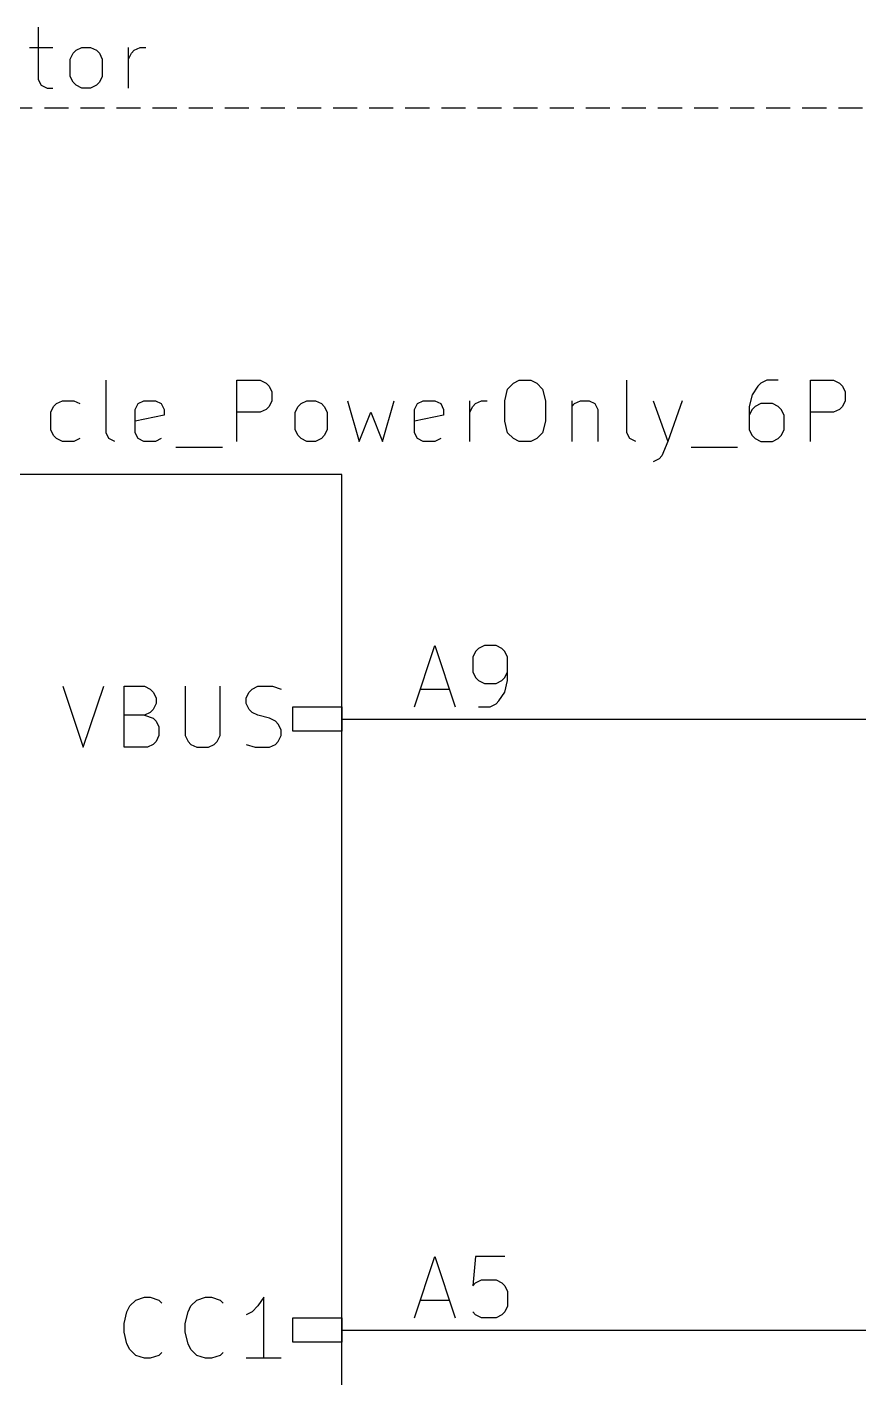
# Model space of a CAD drawing. Header units: millimetres. Extents: x 10 to 287, y -200 to -10.
# Drawn here: x 109.03 to 126.32, y -158.48 to -130.4 of the extents above; entities that cross this region are included whole.
import ezdxf

# ---------------------------------------------------------------- set-up
doc = ezdxf.new("R2010")
doc.units = ezdxf.units.MM
doc.linetypes.add('DASHED', pattern=[0.75, 0.5, -0.25])
for name, color, linetype in [('CYAN', 134, 'CONTINUOUS'), ('GREEN', 94, 'CONTINUOUS'), ('LIGHTBLUE', 172, 'CONTINUOUS'), ('RED', 14, 'CONTINUOUS'), ('WHITE', 250, 'CONTINUOUS')]:
    doc.layers.add(name, color=color, linetype=linetype)

msp = doc.modelspace()

# ---------------------------------------------------------------- linework, layer by layer
at = {"layer": 'CYAN', "linetype": 'CONTINUOUS'}
for p, q in [((110.6714, -138.8278), (110.6714, -137.7392)), ((110.6714, -138.8278), (110.6714, -137.7392)), ((113.3928, -139.0092), (113.3928, -137.7392)), ((113.3928, -137.7392), (113.8766, -137.7392)), ((113.3928, -139.0092), (113.3928, -137.7392)), ((113.3928, -137.7392), (113.8766, -137.7392)), ((113.8766, -137.7392), (113.9976, -137.7997)), ((113.8766, -137.7392), (113.9976, -137.7997)), ((113.9976, -137.7997), (114.0581, -137.8602)), ((113.9976, -137.7997), (114.0581, -137.8602)), ((114.0581, -137.8602), (114.1185, -137.9811)), ((114.0581, -137.8602), (114.1185, -137.9811)), ((119.0171, -137.9207), (119.1381, -137.7997)), ((119.0171, -137.9207), (119.1381, -137.7997)), ((119.1381, -137.7997), (119.259, -137.7392)), ((119.1381, -137.7997), (119.259, -137.7392)), ((119.259, -137.7392), (119.5009, -137.7392)), ((119.259, -137.7392), (119.5009, -137.7392)), ((119.5009, -137.7392), (119.6219, -137.7997)), ((119.5009, -137.7392), (119.6219, -137.7997)), ((119.6219, -137.7997), (119.7428, -137.9207)), ((119.6219, -137.7997), (119.7428, -137.9207)), ((121.4966, -138.8278), (121.4966, -137.7392)), ((121.4966, -138.8278), (121.4966, -137.7392)), ((124.218, -137.8602), (124.097, -138.0416)), ((124.218, -137.8602), (124.097, -138.0416)), ((124.2785, -137.7997), (124.218, -137.8602)), ((124.2785, -137.7997), (124.218, -137.8602)), ((124.3994, -137.7392), (124.2785, -137.7997)), ((124.3994, -137.7392), (124.2785, -137.7997)), ((124.6413, -137.7392), (124.3994, -137.7392)), ((124.6413, -137.7392), (124.3994, -137.7392)), ((125.3065, -139.0092), (125.3065, -137.7392)), ((125.3065, -137.7392), (125.7903, -137.7392)), ((125.3065, -139.0092), (125.3065, -137.7392)), ((125.3065, -137.7392), (125.7903, -137.7392)), ((125.7903, -137.7392), (125.9113, -137.7997)), ((125.7903, -137.7392), (125.9113, -137.7997)), ((125.9113, -137.7997), (125.9718, -137.8602)), ((125.9113, -137.7997), (125.9718, -137.8602)), ((125.9718, -137.8602), (126.0322, -137.9811)), ((125.9718, -137.8602), (126.0322, -137.9811)), ((114.1185, -137.9811), (114.1185, -138.1626)), ((114.1185, -137.9811), (114.1185, -138.1626)), ((118.9567, -138.1626), (119.0171, -137.9207)), ((118.9567, -138.1626), (119.0171, -137.9207)), ((119.7428, -137.9207), (119.8033, -138.1626)), ((119.7428, -137.9207), (119.8033, -138.1626)), ((124.097, -138.0416), (124.0366, -138.2835)), ((124.097, -138.0416), (124.0366, -138.2835)), ((126.0322, -137.9811), (126.0322, -138.1626)), ((126.0322, -137.9811), (126.0322, -138.1626)), ((109.5224, -138.4045), (109.5828, -138.2835)), ((109.5224, -138.4045), (109.5828, -138.2835)), ((109.5224, -138.7673), (109.5224, -138.4045)), ((109.5224, -138.7673), (109.5224, -138.4045)), ((109.5828, -138.2835), (109.6433, -138.223)), ((109.5828, -138.2835), (109.6433, -138.223)), ((109.6433, -138.223), (109.7643, -138.1626)), ((109.6433, -138.223), (109.7643, -138.1626)), ((109.7643, -138.1626), (110.0062, -138.1626)), ((109.7643, -138.1626), (110.0062, -138.1626)), ((110.0062, -138.1626), (110.1271, -138.223)), ((110.0062, -138.1626), (110.1271, -138.223)), ((111.2762, -138.344), (111.3366, -138.223)), ((111.2762, -138.344), (111.3366, -138.223)), ((111.2762, -138.8278), (111.2762, -138.344)), ((111.2762, -138.8278), (111.2762, -138.344)), ((111.3366, -138.223), (111.4576, -138.1626)), ((111.3366, -138.223), (111.4576, -138.1626)), ((111.4576, -138.1626), (111.6995, -138.1626)), ((111.4576, -138.1626), (111.6995, -138.1626)), ((111.6995, -138.1626), (111.8204, -138.223)), ((111.6995, -138.1626), (111.8204, -138.223)), ((111.8204, -138.223), (111.8809, -138.344)), ((111.8204, -138.223), (111.8809, -138.344)), ((111.8809, -138.344), (111.8809, -138.4649)), ((111.8809, -138.344), (111.8809, -138.4649)), ((113.8766, -138.4045), (113.3928, -138.4045)), ((113.8766, -138.4045), (113.3928, -138.4045)), ((113.9976, -138.344), (113.8766, -138.4045)), ((113.9976, -138.344), (113.8766, -138.4045)), ((114.0581, -138.2835), (113.9976, -138.344)), ((114.0581, -138.2835), (113.9976, -138.344)), ((114.1185, -138.1626), (114.0581, -138.2835)), ((114.1185, -138.1626), (114.0581, -138.2835)), ((114.6024, -138.4045), (114.6628, -138.2835)), ((114.6024, -138.4045), (114.6628, -138.2835)), ((114.6024, -138.7673), (114.6024, -138.4045)), ((114.6024, -138.7673), (114.6024, -138.4045)), ((114.6628, -138.2835), (114.7233, -138.223)), ((114.6628, -138.2835), (114.7233, -138.223)), ((114.7233, -138.223), (114.8443, -138.1626)), ((114.7233, -138.223), (114.8443, -138.1626)), ((114.8443, -138.1626), (115.0257, -138.1626)), ((114.8443, -138.1626), (115.0257, -138.1626)), ((115.0257, -138.1626), (115.1466, -138.223)), ((115.0257, -138.1626), (115.1466, -138.223)), ((115.1466, -138.223), (115.2071, -138.2835)), ((115.1466, -138.223), (115.2071, -138.2835)), ((115.2071, -138.2835), (115.2676, -138.4045)), ((115.2071, -138.2835), (115.2676, -138.4045)), ((115.2676, -138.4045), (115.2676, -138.7673)), ((115.2676, -138.4045), (115.2676, -138.7673)), ((115.6909, -138.1626), (115.9328, -139.0092)), ((115.6909, -138.1626), (115.9328, -139.0092)), ((115.9328, -139.0092), (116.1747, -138.4045)), ((115.9328, -139.0092), (116.1747, -138.4045)), ((116.1747, -138.4045), (116.4166, -139.0092)), ((116.1747, -138.4045), (116.4166, -139.0092)), ((116.4166, -139.0092), (116.6585, -138.1626)), ((116.4166, -139.0092), (116.6585, -138.1626)), ((117.0819, -138.344), (117.1423, -138.223)), ((117.0819, -138.344), (117.1423, -138.223)), ((117.0819, -138.8278), (117.0819, -138.344)), ((117.0819, -138.8278), (117.0819, -138.344)), ((117.1423, -138.223), (117.2633, -138.1626)), ((117.1423, -138.223), (117.2633, -138.1626)), ((117.2633, -138.1626), (117.5052, -138.1626)), ((117.2633, -138.1626), (117.5052, -138.1626)), ((117.5052, -138.1626), (117.6261, -138.223)), ((117.5052, -138.1626), (117.6261, -138.223)), ((117.6261, -138.223), (117.6866, -138.344)), ((117.6261, -138.223), (117.6866, -138.344)), ((117.6866, -138.344), (117.6866, -138.4649)), ((117.6866, -138.344), (117.6866, -138.4649)), ((118.2309, -139.0092), (118.2309, -138.1626)), ((118.2309, -139.0092), (118.2309, -138.1626)), ((118.2309, -138.4045), (118.2914, -138.2835)), ((118.2309, -138.4045), (118.2914, -138.2835)), ((118.2914, -138.2835), (118.3519, -138.223)), ((118.2914, -138.2835), (118.3519, -138.223)), ((118.3519, -138.223), (118.4728, -138.1626)), ((118.3519, -138.223), (118.4728, -138.1626)), ((118.4728, -138.1626), (118.5938, -138.1626)), ((118.4728, -138.1626), (118.5938, -138.1626)), ((118.9567, -138.5859), (118.9567, -138.1626)), ((118.9567, -138.5859), (118.9567, -138.1626)), ((119.8033, -138.1626), (119.8033, -138.5859)), ((119.8033, -138.1626), (119.8033, -138.5859)), ((120.3476, -138.1626), (120.3476, -139.0092)), ((120.3476, -138.1626), (120.3476, -139.0092)), ((120.3476, -138.2835), (120.4081, -138.223)), ((120.3476, -138.2835), (120.4081, -138.223)), ((120.4081, -138.223), (120.5291, -138.1626)), ((120.4081, -138.223), (120.5291, -138.1626)), ((120.5291, -138.1626), (120.7105, -138.1626)), ((120.5291, -138.1626), (120.7105, -138.1626)), ((120.7105, -138.1626), (120.8314, -138.223)), ((120.7105, -138.1626), (120.8314, -138.223)), ((120.8314, -138.223), (120.8919, -138.344)), ((120.8314, -138.223), (120.8919, -138.344)), ((120.8919, -138.344), (120.8919, -139.0092)), ((120.8919, -138.344), (120.8919, -139.0092)), ((122.0409, -138.1626), (122.3433, -139.0092)), ((122.0409, -138.1626), (122.3433, -139.0092)), ((122.6456, -138.1626), (122.3433, -139.0092)), ((122.6456, -138.1626), (122.3433, -139.0092)), ((124.0366, -138.2835), (124.0366, -138.7673)), ((124.0366, -138.2835), (124.0366, -138.7673)), ((124.097, -138.344), (124.0366, -138.4649)), ((124.097, -138.344), (124.0366, -138.4649)), ((124.1575, -138.2835), (124.097, -138.344)), ((124.1575, -138.2835), (124.097, -138.344)), ((124.2785, -138.223), (124.1575, -138.2835)), ((124.2785, -138.223), (124.1575, -138.2835)), ((124.5204, -138.223), (124.2785, -138.223)), ((124.5204, -138.223), (124.2785, -138.223)), ((124.6413, -138.2835), (124.5204, -138.223)), ((124.6413, -138.2835), (124.5204, -138.223)), ((124.7018, -138.344), (124.6413, -138.2835)), ((124.7018, -138.344), (124.6413, -138.2835)), ((124.7623, -138.4649), (124.7018, -138.344)), ((124.7623, -138.4649), (124.7018, -138.344)), ((125.7903, -138.4045), (125.3065, -138.4045)), ((125.7903, -138.4045), (125.3065, -138.4045)), ((125.9113, -138.344), (125.7903, -138.4045)), ((125.9113, -138.344), (125.7903, -138.4045)), ((125.9718, -138.2835), (125.9113, -138.344)), ((125.9718, -138.2835), (125.9113, -138.344)), ((126.0322, -138.1626), (125.9718, -138.2835)), ((126.0322, -138.1626), (125.9718, -138.2835)), ((111.8809, -138.4649), (111.2762, -138.5859)), ((111.8809, -138.4649), (111.2762, -138.5859)), ((117.6866, -138.4649), (117.0819, -138.5859)), ((117.6866, -138.4649), (117.0819, -138.5859)), ((119.0171, -138.8278), (118.9567, -138.5859)), ((119.0171, -138.8278), (118.9567, -138.5859)), ((119.8033, -138.5859), (119.7428, -138.8278)), ((119.8033, -138.5859), (119.7428, -138.8278)), ((124.7623, -138.7673), (124.7623, -138.4649)), ((124.7623, -138.7673), (124.7623, -138.4649)), ((109.5828, -138.8883), (109.5224, -138.7673)), ((109.5828, -138.8883), (109.5224, -138.7673)), ((109.6433, -138.9488), (109.5828, -138.8883)), ((109.6433, -138.9488), (109.5828, -138.8883)), ((109.7643, -139.0092), (109.6433, -138.9488)), ((109.7643, -139.0092), (109.6433, -138.9488)), ((110.1271, -138.9488), (110.0062, -139.0092)), ((110.1271, -138.9488), (110.0062, -139.0092)), ((110.7319, -138.9488), (110.6714, -138.8278)), ((110.7319, -138.9488), (110.6714, -138.8278)), ((110.8529, -139.0092), (110.7319, -138.9488)), ((110.8529, -139.0092), (110.7319, -138.9488)), ((111.3366, -138.9488), (111.2762, -138.8278)), ((111.3366, -138.9488), (111.2762, -138.8278)), ((111.4576, -139.0092), (111.3366, -138.9488)), ((111.4576, -139.0092), (111.3366, -138.9488)), ((111.8204, -138.9488), (111.6995, -139.0092)), ((111.8204, -138.9488), (111.6995, -139.0092)), ((114.6628, -138.8883), (114.6024, -138.7673)), ((114.6628, -138.8883), (114.6024, -138.7673)), ((114.7233, -138.9488), (114.6628, -138.8883)), ((114.7233, -138.9488), (114.6628, -138.8883)), ((114.8443, -139.0092), (114.7233, -138.9488)), ((114.8443, -139.0092), (114.7233, -138.9488)), ((115.1466, -138.9488), (115.0257, -139.0092)), ((115.1466, -138.9488), (115.0257, -139.0092)), ((115.2071, -138.8883), (115.1466, -138.9488)), ((115.2071, -138.8883), (115.1466, -138.9488)), ((115.2676, -138.7673), (115.2071, -138.8883)), ((115.2676, -138.7673), (115.2071, -138.8883)), ((117.1423, -138.9488), (117.0819, -138.8278)), ((117.1423, -138.9488), (117.0819, -138.8278)), ((117.2633, -139.0092), (117.1423, -138.9488)), ((117.2633, -139.0092), (117.1423, -138.9488)), ((117.6261, -138.9488), (117.5052, -139.0092)), ((117.6261, -138.9488), (117.5052, -139.0092)), ((119.1381, -138.9488), (119.0171, -138.8278)), ((119.1381, -138.9488), (119.0171, -138.8278)), ((119.259, -139.0092), (119.1381, -138.9488)), ((119.259, -139.0092), (119.1381, -138.9488)), ((119.6219, -138.9488), (119.5009, -139.0092)), ((119.6219, -138.9488), (119.5009, -139.0092)), ((119.7428, -138.8278), (119.6219, -138.9488)), ((119.7428, -138.8278), (119.6219, -138.9488)), ((121.5571, -138.9488), (121.4966, -138.8278)), ((121.5571, -138.9488), (121.4966, -138.8278)), ((121.6781, -139.0092), (121.5571, -138.9488)), ((121.6781, -139.0092), (121.5571, -138.9488)), ((124.0366, -138.7673), (124.097, -138.8883)), ((124.0366, -138.7673), (124.097, -138.8883)), ((124.097, -138.8883), (124.1575, -138.9488)), ((124.097, -138.8883), (124.1575, -138.9488)), ((124.1575, -138.9488), (124.2785, -139.0092)), ((124.1575, -138.9488), (124.2785, -139.0092)), ((124.5204, -139.0092), (124.6413, -138.9488)), ((124.5204, -139.0092), (124.6413, -138.9488)), ((124.6413, -138.9488), (124.7018, -138.8883)), ((124.6413, -138.9488), (124.7018, -138.8883)), ((124.7018, -138.8883), (124.7623, -138.7673)), ((124.7018, -138.8883), (124.7623, -138.7673)), ((110.0062, -139.0092), (109.7643, -139.0092)), ((110.0062, -139.0092), (109.7643, -139.0092)), ((111.6995, -139.0092), (111.4576, -139.0092)), ((111.6995, -139.0092), (111.4576, -139.0092)), ((112.1229, -139.1302), (113.0905, -139.1302)), ((112.1229, -139.1302), (113.0905, -139.1302)), ((115.0257, -139.0092), (114.8443, -139.0092)), ((115.0257, -139.0092), (114.8443, -139.0092)), ((117.5052, -139.0092), (117.2633, -139.0092)), ((117.5052, -139.0092), (117.2633, -139.0092)), ((119.5009, -139.0092), (119.259, -139.0092)), ((119.5009, -139.0092), (119.259, -139.0092)), ((122.3433, -139.0092), (122.2223, -139.3116)), ((122.3433, -139.0092), (122.2223, -139.3116)), ((122.8271, -139.1302), (123.7947, -139.1302)), ((122.8271, -139.1302), (123.7947, -139.1302)), ((124.2785, -139.0092), (124.5204, -139.0092)), ((124.2785, -139.0092), (124.5204, -139.0092)), ((122.1618, -139.3721), (122.0409, -139.4326)), ((122.1618, -139.3721), (122.0409, -139.4326)), ((122.2223, -139.3116), (122.1618, -139.3721)), ((122.2223, -139.3116), (122.1618, -139.3721)), ((109.7763, -144.0975), (110.1996, -145.3675)), ((109.7763, -144.0975), (110.1996, -145.3675)), ((110.1996, -145.3675), (110.623, -144.0975)), ((110.1996, -145.3675), (110.623, -144.0975)), ((111.0463, -145.3675), (111.0463, -144.0975)), ((111.0463, -144.0975), (111.4697, -144.0975)), ((111.0463, -145.3675), (111.0463, -144.0975)), ((111.0463, -144.0975), (111.4697, -144.0975)), ((111.4697, -144.0975), (111.5906, -144.158)), ((111.4697, -144.0975), (111.5906, -144.158)), ((111.5906, -144.158), (111.6511, -144.2185)), ((111.5906, -144.158), (111.6511, -144.2185)), ((111.6511, -144.2185), (111.7116, -144.3394)), ((111.6511, -144.2185), (111.7116, -144.3394)), ((112.3163, -144.0975), (112.3163, -145.1256)), ((112.3163, -144.0975), (112.3163, -145.1256)), ((113.042, -145.1256), (113.042, -144.0975)), ((113.042, -145.1256), (113.042, -144.0975)), ((113.5864, -144.3394), (113.6468, -144.2185)), ((113.5864, -144.3394), (113.6468, -144.2185)), ((113.6468, -144.2185), (113.7073, -144.158)), ((113.6468, -144.2185), (113.7073, -144.158)), ((113.7073, -144.158), (113.8283, -144.0975)), ((113.7073, -144.158), (113.8283, -144.0975)), ((113.8283, -144.0975), (114.1306, -144.0975)), ((113.8283, -144.0975), (114.1306, -144.0975)), ((114.1306, -144.0975), (114.3121, -144.158)), ((114.1306, -144.0975), (114.3121, -144.158)), ((111.6511, -144.5813), (111.5906, -144.6418)), ((111.6511, -144.5813), (111.5906, -144.6418)), ((111.7116, -144.4604), (111.6511, -144.5813)), ((111.7116, -144.4604), (111.6511, -144.5813)), ((111.7116, -144.3394), (111.7116, -144.4604)), ((111.7116, -144.3394), (111.7116, -144.4604)), ((113.5864, -144.4604), (113.5864, -144.3394)), ((113.5864, -144.4604), (113.5864, -144.3394)), ((113.6468, -144.5813), (113.5864, -144.4604)), ((113.6468, -144.5813), (113.5864, -144.4604)), ((113.7073, -144.6418), (113.6468, -144.5813)), ((113.7073, -144.6418), (113.6468, -144.5813)), ((111.4697, -144.7023), (111.0463, -144.7023)), ((111.4697, -144.7023), (111.0463, -144.7023)), ((111.5906, -144.6418), (111.4697, -144.7023)), ((111.5906, -144.6418), (111.4697, -144.7023)), ((111.4697, -144.7023), (111.6511, -144.7628)), ((111.4697, -144.7023), (111.6511, -144.7628)), ((111.6511, -144.7628), (111.7116, -144.8232)), ((111.6511, -144.7628), (111.7116, -144.8232)), ((111.7116, -144.8232), (111.772, -144.9442)), ((111.7116, -144.8232), (111.772, -144.9442)), ((113.8283, -144.7023), (113.7073, -144.6418)), ((113.8283, -144.7023), (113.7073, -144.6418)), ((114.0702, -144.7628), (113.8283, -144.7023)), ((114.0702, -144.7628), (113.8283, -144.7023)), ((114.1911, -144.8232), (114.0702, -144.7628)), ((114.1911, -144.8232), (114.0702, -144.7628)), ((114.2516, -144.8837), (114.1911, -144.8232)), ((114.2516, -144.8837), (114.1911, -144.8232)), ((114.3121, -145.0047), (114.2516, -144.8837)), ((114.3121, -145.0047), (114.2516, -144.8837)), ((111.772, -145.1256), (111.7116, -145.2466)), ((111.772, -145.1256), (111.7116, -145.2466)), ((111.772, -144.9442), (111.772, -145.1256)), ((111.772, -144.9442), (111.772, -145.1256)), ((112.3163, -145.1256), (112.3768, -145.2466)), ((112.3163, -145.1256), (112.3768, -145.2466)), ((112.9816, -145.2466), (113.042, -145.1256)), ((112.9816, -145.2466), (113.042, -145.1256)), ((114.2516, -145.2466), (114.3121, -145.1256)), ((114.2516, -145.2466), (114.3121, -145.1256)), ((114.3121, -145.1256), (114.3121, -145.0047)), ((114.3121, -145.1256), (114.3121, -145.0047)), ((111.5301, -145.3675), (111.0463, -145.3675)), ((111.5301, -145.3675), (111.0463, -145.3675)), ((111.6511, -145.3071), (111.5301, -145.3675)), ((111.6511, -145.3071), (111.5301, -145.3675)), ((111.7116, -145.2466), (111.6511, -145.3071)), ((111.7116, -145.2466), (111.6511, -145.3071)), ((112.3768, -145.2466), (112.4373, -145.3071)), ((112.3768, -145.2466), (112.4373, -145.3071)), ((112.4373, -145.3071), (112.5582, -145.3675)), ((112.4373, -145.3071), (112.5582, -145.3675)), ((112.5582, -145.3675), (112.8001, -145.3675)), ((112.5582, -145.3675), (112.8001, -145.3675)), ((112.8001, -145.3675), (112.9211, -145.3071)), ((112.8001, -145.3675), (112.9211, -145.3071)), ((112.9211, -145.3071), (112.9816, -145.2466)), ((112.9211, -145.3071), (112.9816, -145.2466)), ((113.5864, -145.3071), (113.7678, -145.3675)), ((113.5864, -145.3071), (113.7678, -145.3675)), ((113.7678, -145.3675), (114.0702, -145.3675)), ((113.7678, -145.3675), (114.0702, -145.3675)), ((114.0702, -145.3675), (114.1911, -145.3071)), ((114.0702, -145.3675), (114.1911, -145.3071)), ((114.1911, -145.3071), (114.2516, -145.2466)), ((114.1911, -145.3071), (114.2516, -145.2466)), ((111.1673, -156.979), (111.2883, -156.858)), ((111.1673, -156.979), (111.2883, -156.858)), ((111.2883, -156.858), (111.4697, -156.7975)), ((111.2883, -156.858), (111.4697, -156.7975)), ((111.4697, -156.7975), (111.5906, -156.7975)), ((111.4697, -156.7975), (111.5906, -156.7975)), ((111.5906, -156.7975), (111.7721, -156.858)), ((111.5906, -156.7975), (111.7721, -156.858)), ((111.7721, -156.858), (111.8325, -156.9185)), ((111.7721, -156.858), (111.8325, -156.9185)), ((112.4373, -156.979), (112.5583, -156.858)), ((112.4373, -156.979), (112.5583, -156.858)), ((112.5583, -156.858), (112.7397, -156.7975)), ((112.5583, -156.858), (112.7397, -156.7975)), ((112.7397, -156.7975), (112.8606, -156.7975)), ((112.7397, -156.7975), (112.8606, -156.7975)), ((112.8606, -156.7975), (113.0421, -156.858)), ((112.8606, -156.7975), (113.0421, -156.858)), ((113.0421, -156.858), (113.1025, -156.9185)), ((113.0421, -156.858), (113.1025, -156.9185)), ((113.9492, -156.7975), (113.8283, -156.979)), ((113.9492, -156.7975), (113.8283, -156.979)), ((113.9492, -158.0675), (113.9492, -156.7975)), ((113.9492, -158.0675), (113.9492, -156.7975)), ((111.0464, -157.3418), (111.1068, -157.0999)), ((111.0464, -157.3418), (111.1068, -157.0999)), ((111.1068, -157.0999), (111.1673, -156.979)), ((111.1068, -157.0999), (111.1673, -156.979)), ((112.3164, -157.3418), (112.3768, -157.0999)), ((112.3164, -157.3418), (112.3768, -157.0999)), ((112.3768, -157.0999), (112.4373, -156.979)), ((112.3768, -157.0999), (112.4373, -156.979)), ((113.7073, -157.0999), (113.5864, -157.1604)), ((113.7073, -157.0999), (113.5864, -157.1604)), ((113.8283, -156.979), (113.7073, -157.0999)), ((113.8283, -156.979), (113.7073, -157.0999)), ((111.0464, -157.5232), (111.0464, -157.3418)), ((111.0464, -157.5232), (111.0464, -157.3418)), ((111.1068, -157.7651), (111.0464, -157.5232)), ((111.1068, -157.7651), (111.0464, -157.5232)), ((112.3164, -157.5232), (112.3164, -157.3418)), ((112.3164, -157.5232), (112.3164, -157.3418)), ((112.3768, -157.7651), (112.3164, -157.5232)), ((112.3768, -157.7651), (112.3164, -157.5232)), ((111.1673, -157.8861), (111.1068, -157.7651)), ((111.1673, -157.8861), (111.1068, -157.7651)), ((112.4373, -157.8861), (112.3768, -157.7651)), ((112.4373, -157.8861), (112.3768, -157.7651)), ((111.2883, -158.0071), (111.1673, -157.8861)), ((111.2883, -158.0071), (111.1673, -157.8861)), ((111.4697, -158.0675), (111.2883, -158.0071)), ((111.4697, -158.0675), (111.2883, -158.0071)), ((111.5906, -158.0675), (111.4697, -158.0675)), ((111.5906, -158.0675), (111.4697, -158.0675)), ((111.7721, -158.0071), (111.5906, -158.0675)), ((111.7721, -158.0071), (111.5906, -158.0675)), ((111.8325, -157.9466), (111.7721, -158.0071)), ((111.8325, -157.9466), (111.7721, -158.0071)), ((112.5583, -158.0071), (112.4373, -157.8861)), ((112.5583, -158.0071), (112.4373, -157.8861)), ((112.7397, -158.0675), (112.5583, -158.0071)), ((112.7397, -158.0675), (112.5583, -158.0071)), ((112.8606, -158.0675), (112.7397, -158.0675)), ((112.8606, -158.0675), (112.7397, -158.0675)), ((113.0421, -158.0071), (112.8606, -158.0675)), ((113.0421, -158.0071), (112.8606, -158.0675)), ((113.1025, -157.9466), (113.0421, -158.0071)), ((113.1025, -157.9466), (113.0421, -158.0071)), ((114.3121, -158.0675), (113.5864, -158.0675)), ((114.3121, -158.0675), (113.5864, -158.0675))]:
    msp.add_line(p, q, dxfattribs=at)
at = {"layer": 'GREEN', "linetype": 'CONTINUOUS'}
for p, q in [((120.65, -144.78), (143.51, -144.78)), ((120.65, -157.48), (129.54, -157.48))]:
    msp.add_line(p, q, dxfattribs=at)
at = {"layer": 'LIGHTBLUE', "linetype": 'CONTINUOUS'}
for p, q in [((109.2637, -130.3962), (109.2637, -131.4848)), ((109.0823, -130.8196), (109.5661, -130.8196)), ((110.0499, -130.88), (110.1709, -130.8196)), ((110.1709, -130.8196), (110.3523, -130.8196)), ((110.3523, -130.8196), (110.4732, -130.88)), ((111.1384, -131.6662), (111.1384, -130.8196)), ((111.2594, -130.88), (111.3803, -130.8196)), ((111.3803, -130.8196), (111.5013, -130.8196)), ((109.929, -131.0615), (109.9894, -130.9405)), ((109.929, -131.4243), (109.929, -131.0615)), ((109.9894, -130.9405), (110.0499, -130.88)), ((110.4732, -130.88), (110.5337, -130.9405)), ((110.5337, -130.9405), (110.5942, -131.0615)), ((110.5942, -131.0615), (110.5942, -131.4243)), ((111.1384, -131.0615), (111.1989, -130.9405)), ((111.1989, -130.9405), (111.2594, -130.88)), ((109.2637, -131.4848), (109.3242, -131.6058)), ((109.3242, -131.6058), (109.4452, -131.6662)), ((109.4452, -131.6662), (109.5661, -131.6662)), ((109.9894, -131.5453), (109.929, -131.4243)), ((110.0499, -131.6058), (109.9894, -131.5453)), ((110.1709, -131.6662), (110.0499, -131.6058)), ((110.3523, -131.6662), (110.1709, -131.6662)), ((110.4732, -131.6058), (110.3523, -131.6662)), ((110.5337, -131.5453), (110.4732, -131.6058)), ((110.5942, -131.4243), (110.5337, -131.5453))]:
    msp.add_line(p, q, dxfattribs=at)
at = {"layer": 'LIGHTBLUE', "linetype": 'DASHED'}
msp.add_line((167.64, -132.08), (88.9, -132.08), dxfattribs=at)
at = {"layer": 'RED', "linetype": 'CONTINUOUS'}
for p, q in [((115.57, -139.7), (95.25, -139.7)), ((115.57, -165.1), (115.57, -139.7)), ((117.0819, -144.5229), (117.5052, -143.2529)), ((117.0819, -144.5229), (117.5052, -143.2529)), ((117.5052, -143.2529), (117.9286, -144.5229)), ((117.5052, -143.2529), (117.9286, -144.5229)), ((118.3519, -143.3739), (118.2915, -143.4948)), ((118.3519, -143.3739), (118.2915, -143.4948)), ((118.4124, -143.3134), (118.3519, -143.3739)), ((118.4124, -143.3134), (118.3519, -143.3739)), ((118.5334, -143.2529), (118.4124, -143.3134)), ((118.5334, -143.2529), (118.4124, -143.3134)), ((118.7753, -143.2529), (118.5334, -143.2529)), ((118.7753, -143.2529), (118.5334, -143.2529)), ((118.8962, -143.3134), (118.7753, -143.2529)), ((118.8962, -143.3134), (118.7753, -143.2529)), ((118.9567, -143.3739), (118.8962, -143.3134)), ((118.9567, -143.3739), (118.8962, -143.3134)), ((119.0172, -143.4948), (118.9567, -143.3739)), ((119.0172, -143.4948), (118.9567, -143.3739)), ((118.2915, -143.4948), (118.2915, -143.7972)), ((118.2915, -143.4948), (118.2915, -143.7972)), ((119.0172, -143.9786), (119.0172, -143.4948)), ((119.0172, -143.9786), (119.0172, -143.4948)), ((118.2915, -143.7972), (118.3519, -143.9182)), ((118.2915, -143.7972), (118.3519, -143.9182)), ((118.3519, -143.9182), (118.4124, -143.9786)), ((118.3519, -143.9182), (118.4124, -143.9786)), ((118.4124, -143.9786), (118.5334, -144.0391)), ((118.4124, -143.9786), (118.5334, -144.0391)), ((118.5334, -144.0391), (118.7753, -144.0391)), ((118.5334, -144.0391), (118.7753, -144.0391)), ((118.7753, -144.0391), (118.8962, -143.9786)), ((118.7753, -144.0391), (118.8962, -143.9786)), ((118.8962, -143.9786), (118.9567, -143.9182)), ((118.8962, -143.9786), (118.9567, -143.9182)), ((118.9567, -143.9182), (119.0172, -143.7972)), ((118.9567, -143.9182), (119.0172, -143.7972)), ((118.9567, -144.2205), (119.0172, -143.9786)), ((118.9567, -144.2205), (119.0172, -143.9786)), ((117.2029, -144.1601), (117.8076, -144.1601)), ((117.2029, -144.1601), (117.8076, -144.1601)), ((118.8357, -144.402), (118.9567, -144.2205)), ((118.8357, -144.402), (118.9567, -144.2205)), ((114.554, -145.034), (114.554, -144.526)), ((114.554, -144.526), (115.57, -144.526)), ((115.57, -144.526), (115.57, -145.034)), ((118.4124, -144.5229), (118.6543, -144.5229)), ((118.4124, -144.5229), (118.6543, -144.5229)), ((118.6543, -144.5229), (118.7753, -144.4625)), ((118.6543, -144.5229), (118.7753, -144.4625)), ((118.7753, -144.4625), (118.8357, -144.402)), ((118.7753, -144.4625), (118.8357, -144.402)), ((115.57, -144.78), (120.65, -144.78)), ((115.57, -144.78), (120.65, -144.78)), ((115.57, -145.034), (114.554, -145.034)), ((117.0819, -157.2229), (117.5052, -155.9529)), ((117.0819, -157.2229), (117.5052, -155.9529)), ((117.5052, -155.9529), (117.9286, -157.2229)), ((117.5052, -155.9529), (117.9286, -157.2229)), ((118.3519, -155.9529), (118.2915, -156.5577)), ((118.3519, -155.9529), (118.2915, -156.5577)), ((118.9567, -155.9529), (118.3519, -155.9529)), ((118.9567, -155.9529), (118.3519, -155.9529)), ((118.2915, -156.5577), (118.3519, -156.4972)), ((118.2915, -156.5577), (118.3519, -156.4972)), ((118.3519, -156.4972), (118.4729, -156.4367)), ((118.3519, -156.4972), (118.4729, -156.4367)), ((118.4729, -156.4367), (118.7753, -156.4367)), ((118.4729, -156.4367), (118.7753, -156.4367)), ((118.7753, -156.4367), (118.8962, -156.4972)), ((118.7753, -156.4367), (118.8962, -156.4972)), ((118.8962, -156.4972), (118.9567, -156.5577)), ((118.8962, -156.4972), (118.9567, -156.5577)), ((118.9567, -156.5577), (119.0172, -156.6786)), ((118.9567, -156.5577), (119.0172, -156.6786)), ((119.0172, -156.6786), (119.0172, -156.981)), ((119.0172, -156.6786), (119.0172, -156.981)), ((117.2029, -156.8601), (117.8076, -156.8601)), ((117.2029, -156.8601), (117.8076, -156.8601)), ((114.554, -157.734), (114.554, -157.226)), ((114.554, -157.226), (115.57, -157.226)), ((115.57, -157.226), (115.57, -157.734)), ((118.3519, -157.1625), (118.2915, -157.102)), ((118.3519, -157.1625), (118.2915, -157.102)), ((118.4729, -157.2229), (118.3519, -157.1625)), ((118.4729, -157.2229), (118.3519, -157.1625)), ((118.7753, -157.2229), (118.4729, -157.2229)), ((118.7753, -157.2229), (118.4729, -157.2229)), ((118.8962, -157.1625), (118.7753, -157.2229)), ((118.8962, -157.1625), (118.7753, -157.2229)), ((118.9567, -157.102), (118.8962, -157.1625)), ((118.9567, -157.102), (118.8962, -157.1625)), ((119.0172, -156.981), (118.9567, -157.102)), ((119.0172, -156.981), (118.9567, -157.102)), ((115.57, -157.48), (120.65, -157.48)), ((115.57, -157.48), (120.65, -157.48)), ((115.57, -157.734), (114.554, -157.734))]:
    msp.add_line(p, q, dxfattribs=at)
at = {"layer": 'WHITE', "linetype": 'CONTINUOUS'}
for p, q in [((115.57, -139.7), (95.25, -139.7)), ((115.57, -165.1), (115.57, -139.7))]:
    msp.add_line(p, q, dxfattribs=at)

doc.saveas('drawing.dxf')
